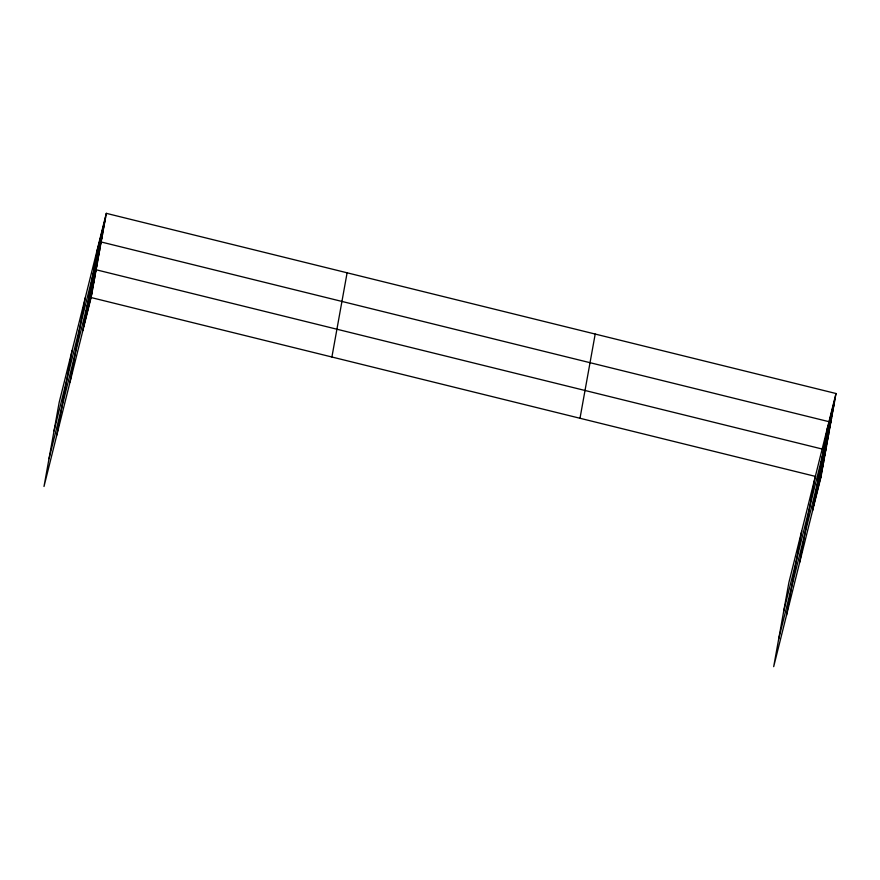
<?xml version="1.0" encoding="UTF-8"?>
<svg xmlns="http://www.w3.org/2000/svg" width="880" height="880" viewBox="0 0 880 880"><rect width="100%" height="100%" fill="white"/><g stroke="black" fill="none" stroke-linecap="round" stroke-linejoin="round"><path stroke-width="1.32" d="M56.826 435.039L72.028 350.823M70.037 382.041L85.25 297.825M82.863 330.594L98.076 246.378M106.315 213.345L59.202 402.27L44 486.486L91.102 297.55L106.315 213.345L836 393.514L820.798 477.73L773.685 666.655L788.898 582.45L836 393.514M331.903 357.016L347.105 272.8M579.997 418.275L595.199 334.059M786.511 615.219L801.724 531.003M799.733 562.21L814.935 478.005M812.559 510.774L827.761 426.558M97.339 250.47L105.578 217.426M96.591 254.562L104.83 221.518M95.854 258.654L104.093 225.61M95.117 262.746L103.356 229.702M94.38 266.838L102.619 233.794M93.643 270.919L101.882 237.886M54.032 430.903L101.145 241.978L830.83 422.147L783.728 611.083M92.191 278.982L100.419 245.938M91.465 282.953L99.704 249.909M90.75 286.924L98.989 253.88M90.035 290.895L98.274 257.851M89.32 294.866L97.559 261.822M88.605 298.837L96.844 265.793M49.016 458.689L96.118 269.764L825.814 449.933L778.712 638.869M87.164 306.779L95.403 273.735M86.449 310.75L94.688 277.706M85.734 314.71L93.973 281.677M85.019 318.681L93.258 285.648M84.304 322.652L92.543 289.619M83.589 326.623L91.817 293.579M827.024 430.65L835.263 397.606M826.287 434.742L834.526 401.698M825.55 438.823L833.789 405.79M824.813 442.915L833.041 409.882M824.065 447.007L832.304 413.963M823.328 451.099L831.567 418.055M821.876 459.162L830.115 426.118M821.161 463.133L829.4 430.089M820.446 467.104L828.685 434.06M819.72 471.064L827.959 438.031M819.005 475.035L827.244 442.002M818.29 479.006L826.529 445.973M816.86 486.948L825.099 453.904M816.145 490.919L824.384 457.875M815.419 494.89L823.658 461.846M814.704 498.861L822.943 465.817M813.989 502.832L822.228 469.788M813.274 506.803L821.513 473.759M91.102 297.55L815.639 476.454M818.224 477.092L820.798 477.73"/></g></svg>
